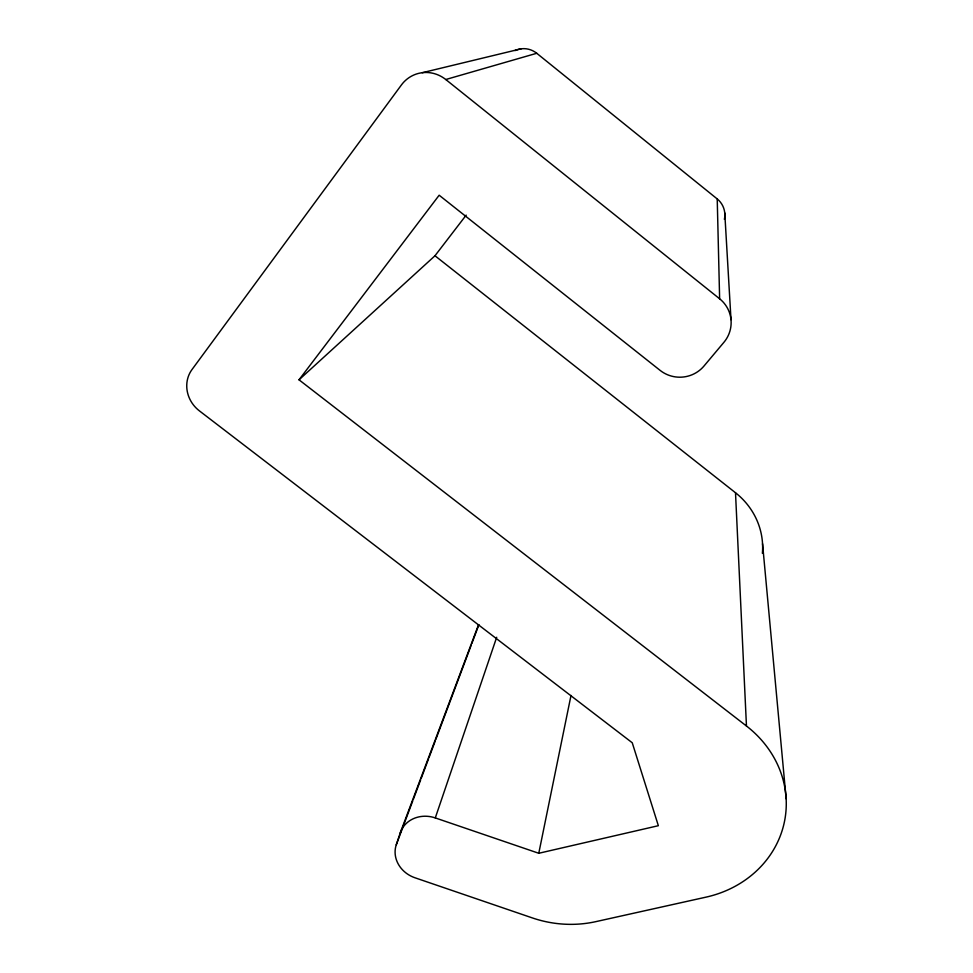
<?xml version="1.0" encoding="UTF-8"?>
<svg xmlns="http://www.w3.org/2000/svg" width="973" height="973" viewBox="0 0 973 973"><rect width="100%" height="100%" fill="white"/><g stroke="black" fill="none" stroke-linecap="round" stroke-linejoin="round"><path stroke-width="1.46" d="M746.461 726.004L299.015 379.811L434.98 255.765L735.503 492.752L746.461 726.004A109.256 98.942 8.5 0 1 783.873 824.289A109.256 98.942 8.5 0 1 706.021 897.142L595.841 921.638A107.711 97.02 13.6 0 1 532.413 917.94L414.96 877.768A28.302 25.225 19.3 0 1 396.254 844.832L400.256 832.852A28.363 25.347 19.3 0 1 435.284 817.916L538.774 853.272L571.005 695.464M435.284 817.916L496.692 637.266M400.256 832.852L478.558 624.642M396.254 844.832L405.023 821.48M405.546 820.093L412.807 800.755M413.33 799.38L420.664 779.835M421.187 778.436L428.643 758.575M429.154 757.225L435.223 741.049M435.734 739.699L471.248 645.087M471.783 643.664L478.862 624.812M299.015 379.811L439.164 195.22L660.108 370.372A31.294 30.613 0 0 0 704.002 366.018L723.936 342.289A31.489 30.868 -6.3 0 0 719.631 298.784L717.223 198.942L536.743 53.284A21.564 20.932 81.9 0 0 515.033 50.596M434.98 255.765L466.164 215.142M538.774 853.272L658.356 825.7L632.243 742.764L199.38 410.849A30.552 28.351 43.4 0 1 191.997 369.545L401.423 84.943A32.644 31.416 69.3 0 1 445.768 79.518L536.743 53.284M422.246 72.707L521.224 48.796M445.768 79.518L719.631 298.784M762.54 543.737L786.148 798.784M724.763 212.965L731.003 319.655M735.503 492.752A74.362 70.372 5.7 0 1 762.382 553.321M717.223 198.942A20.992 20.749 -36.7 0 1 724.386 219.363"/></g></svg>
